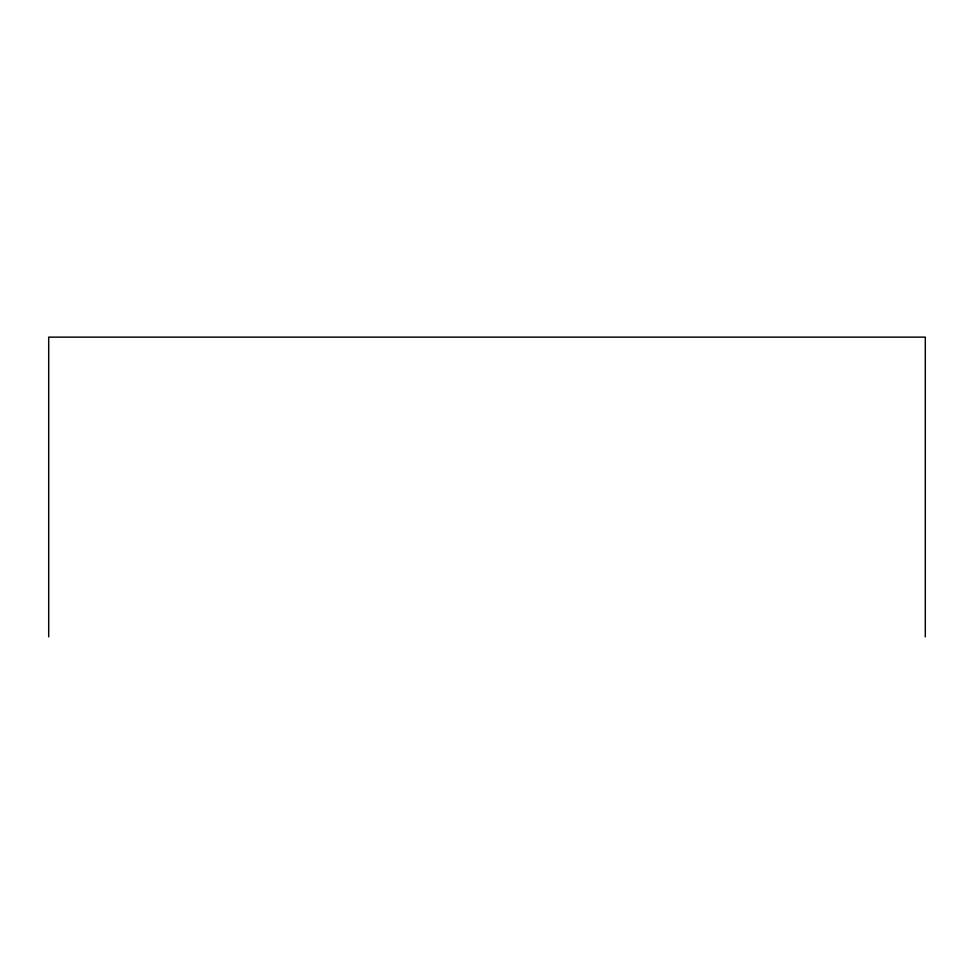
<?xml version="1.0" encoding="UTF-8"?>
<svg xmlns="http://www.w3.org/2000/svg" width="974" height="974" viewBox="0 0 974 974"><rect width="100%" height="100%" fill="white"/><g stroke="black" fill="none" stroke-linecap="round" stroke-linejoin="round"><path stroke-width="1.46" d="M925.3 636.862L925.3 337.138L48.7 337.138L48.7 636.862"/></g></svg>
